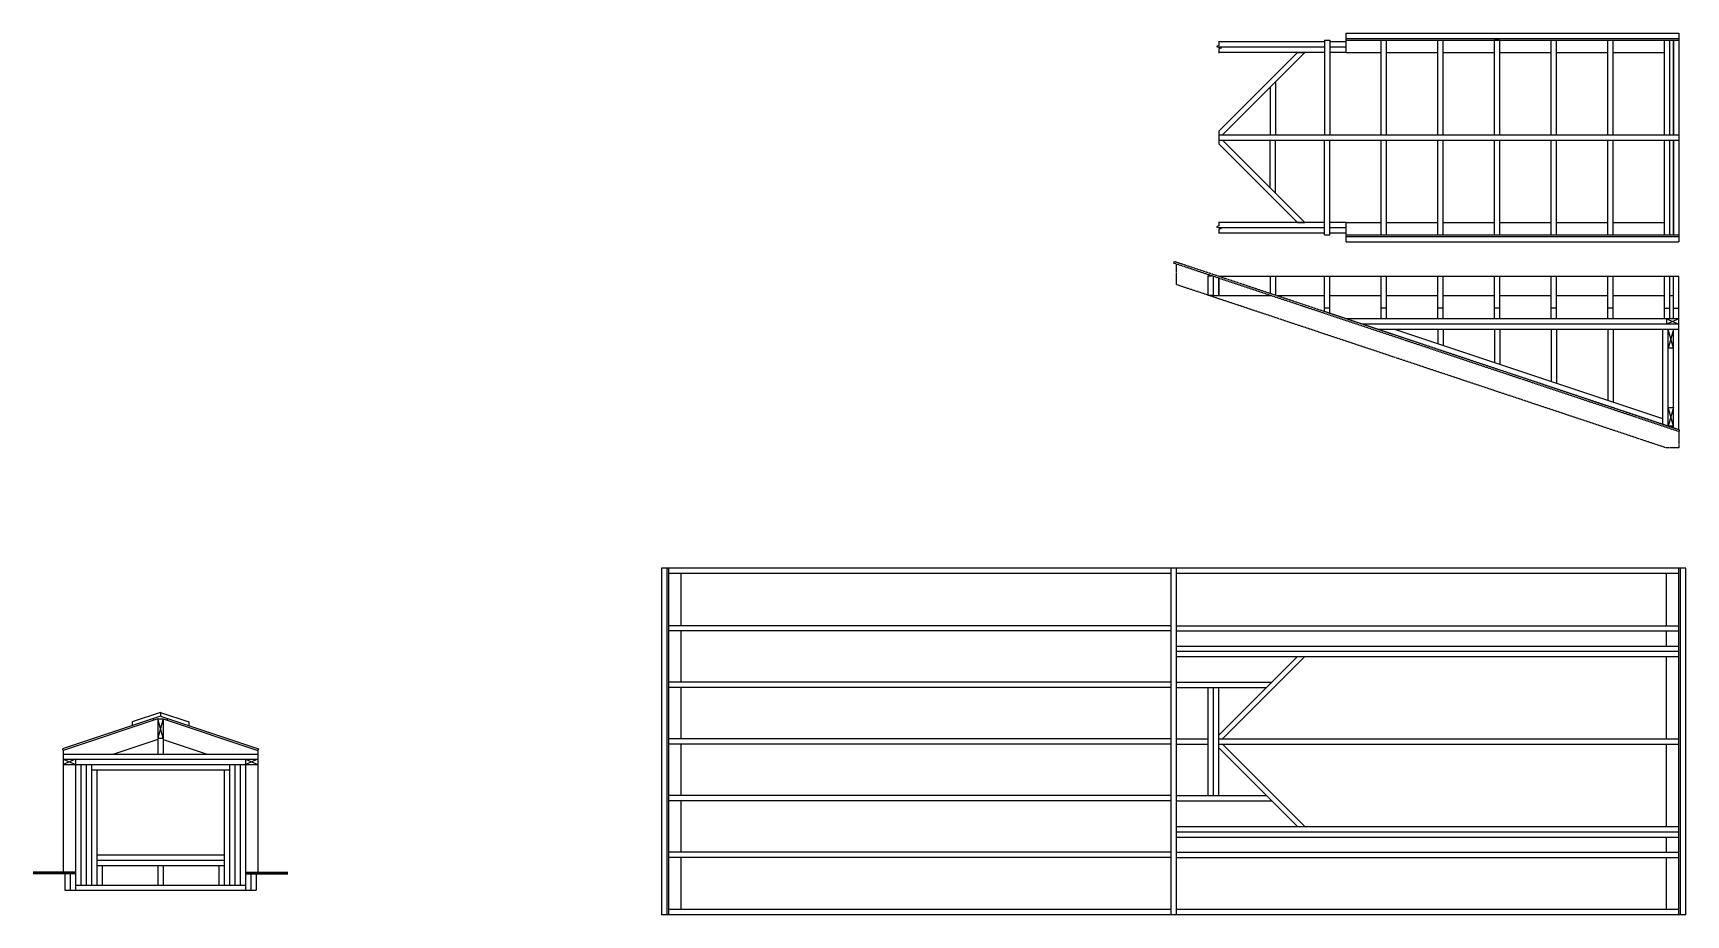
# Model space of a CAD drawing. Header units: inches. Extents: x -177 to 2825, y -2046 to -803.
# Drawn here: x -177 to 290.1, y -1169.3 to -920.1 of the extents above; entities that cross this region are included whole.
import ezdxf

# ---------------------------------------------------------------- set-up
doc = ezdxf.new("R2010")
doc.units = ezdxf.units.IN
doc.header["$MEASUREMENT"] = 0
doc.linetypes.add('HIDDEN2', pattern=[0.1875, 0.125, -0.0625])
doc.layers.add('Hidden Line', color=7, linetype='HIDDEN2')

msp = doc.modelspace()

# ---------------------------------------------------------------- linework, layer by layer
for p, q in [((194.04, -920.07), (288.06, -920.07)), ((194.04, -925.57), (194.04, -920.07)), ((288.06, -920.07), (288.06, -979.07)), ((187.96, -922.57), (158.06, -922.57)), ((187.96, -924.07), (158.06, -924.07)), ((187.96, -922.07), (189.46, -922.07)), ((187.96, -922.07), (187.96, -948.82)), ((189.46, -922.07), (189.46, -948.82)), ((194.04, -922.57), (189.46, -922.57)), ((194.04, -924.07), (189.46, -924.07)), ((194.04, -921.57), (288.06, -921.57)), ((194.04, -922.07), (288.06, -922.07)), ((203.96, -948.82), (203.96, -922.07)), ((205.46, -948.82), (205.46, -922.07)), ((219.96, -948.82), (219.96, -922.07)), ((221.46, -948.82), (221.46, -922.07)), ((237.37, -922.07), (235.87, -922.07)), ((235.96, -948.82), (235.96, -922.07)), ((237.46, -948.82), (237.46, -922.07)), ((251.96, -948.82), (251.96, -922.07)), ((253.46, -948.82), (253.46, -922.07)), ((267.96, -948.82), (267.96, -922.07)), ((269.46, -948.82), (269.46, -922.07)), ((283.96, -948.82), (283.96, -922.07)), ((285.46, -948.82), (285.46, -922.07)), ((286.56, -922.07), (286.56, -948.82)), ((286.56, -948.82), (286.56, -922.07)), ((158.06, -947.76), (180.25, -925.57)), ((187.96, -925.57), (158.06, -925.57)), ((159.12, -948.82), (182.37, -925.57)), ((180.25, -925.57), (182.37, -925.57)), ((194.04, -925.57), (189.46, -925.57)), ((194.04, -925.57), (203.96, -925.57)), ((205.46, -925.57), (219.96, -925.57)), ((221.46, -925.57), (235.96, -925.57)), ((237.46, -925.57), (251.96, -925.57)), ((253.46, -925.57), (267.96, -925.57)), ((269.46, -925.57), (283.96, -925.57)), ((174.06, -933.88), (174.06, -948.82)), ((172.56, -935.38), (172.56, -948.82)), ((158.06, -947.76), (158.06, -951.38)), ((158.06, -948.82), (288.06, -948.82)), ((158.06, -950.32), (288.06, -950.32)), ((158.06, -951.38), (180.25, -973.57)), ((159.12, -950.32), (182.37, -973.57)), ((172.56, -963.76), (172.56, -950.32)), ((174.06, -965.26), (174.06, -950.32)), ((187.96, -977.07), (187.96, -950.32)), ((189.46, -977.07), (189.46, -950.32)), ((203.96, -977.07), (203.96, -950.32)), ((205.46, -977.07), (205.46, -950.32)), ((219.96, -977.07), (219.96, -950.32)), ((221.46, -977.07), (221.46, -950.32)), ((235.96, -977.07), (235.96, -950.32)), ((237.46, -977.07), (237.46, -950.32)), ((251.96, -977.07), (251.96, -950.32)), ((253.46, -977.07), (253.46, -950.32)), ((267.96, -977.07), (267.96, -950.32)), ((269.46, -977.07), (269.46, -950.32)), ((283.96, -977.07), (283.96, -950.32)), ((285.46, -977.07), (285.46, -950.32)), ((286.56, -977.07), (286.56, -950.32)), ((286.56, -950.32), (286.56, -977.07)), ((187.96, -973.57), (158.06, -973.57)), ((187.96, -975.07), (158.06, -975.07)), ((180.25, -973.57), (182.37, -973.57)), ((194.04, -973.57), (189.46, -973.57)), ((194.04, -975.07), (189.46, -975.07)), ((194.04, -973.57), (203.96, -973.57)), ((194.04, -979.07), (194.04, -973.57)), ((205.46, -973.57), (219.96, -973.57)), ((221.46, -973.57), (235.96, -973.57)), ((237.46, -973.57), (251.96, -973.57)), ((253.46, -973.57), (267.96, -973.57)), ((269.46, -973.57), (283.96, -973.57)), ((187.96, -976.57), (158.06, -976.57)), ((187.96, -977.07), (189.46, -977.07)), ((194.04, -976.57), (189.46, -976.57)), ((194.04, -977.07), (288.06, -977.07)), ((194.04, -977.57), (288.06, -977.57)), ((194.04, -979.07), (288.06, -979.07)), ((155.06, -994.15), (155.06, -988.65)), ((155.06, -988.65), (155.95, -988.65)), ((156.56, -994.35), (156.56, -988.85)), ((158.06, -989.35), (158.06, -994.35)), ((158.06, -994.35), (158.06, -989.35)), ((288.06, -988.85), (158.14, -988.85)), ((172.56, -988.85), (172.56, -993.66)), ((174.06, -988.85), (174.06, -994.16)), ((187.96, -998.79), (187.96, -988.85)), ((189.46, -999.29), (189.46, -988.85)), ((203.96, -1000.82), (203.96, -988.85)), ((205.46, -1000.82), (205.46, -988.85)), ((219.96, -1000.82), (219.96, -988.85)), ((221.46, -1000.82), (221.46, -988.85)), ((235.96, -1000.82), (235.96, -988.85)), ((237.46, -1000.82), (237.46, -988.85)), ((251.96, -1000.82), (251.96, -988.85)), ((253.46, -1000.82), (253.46, -988.85)), ((267.96, -1000.82), (267.96, -988.85)), ((269.46, -1000.82), (269.46, -988.85)), ((283.96, -1000.82), (283.96, -988.85)), ((285.46, -1000.82), (285.46, -988.85)), ((286.56, -1000.82), (286.56, -988.85)), ((288.06, -1032.16), (288.06, -988.85)), ((155.06, -994.15), (156.56, -994.15)), ((173.06, -994.35), (156.56, -994.35)), ((187.96, -994.35), (174.64, -994.35)), ((203.96, -994.35), (189.46, -994.35)), ((219.96, -994.35), (205.46, -994.35)), ((235.96, -994.35), (221.46, -994.35)), ((251.96, -994.35), (237.46, -994.35)), ((267.96, -994.35), (253.46, -994.35)), ((283.96, -994.35), (269.46, -994.35)), ((286.56, -994.35), (285.46, -994.35)), ((189.46, -997.77), (187.96, -997.77)), ((288.06, -1032.16), (187.96, -998.79)), ((205.46, -997.77), (203.96, -997.77)), ((221.46, -997.77), (219.96, -997.77)), ((237.46, -997.77), (235.96, -997.77)), ((253.46, -997.77), (251.96, -997.77)), ((269.46, -997.77), (267.96, -997.77)), ((283.96, -997.77), (285.46, -997.77)), ((286.56, -997.77), (288.06, -997.77)), ((288.06, -1000.82), (194.04, -1000.82)), ((288.06, -1002.32), (198.54, -1002.32)), ((288.06, -1003.82), (203.04, -1003.82)), ((283.56, -1029.08), (207.78, -1003.82)), ((219.96, -1003.82), (219.96, -1007.88)), ((221.46, -1003.82), (221.46, -1008.38)), ((235.96, -1003.82), (235.96, -1013.21)), ((237.46, -1003.82), (237.46, -1013.71)), ((251.96, -1003.82), (251.96, -1018.54)), ((253.46, -1003.82), (253.46, -1019.04)), ((267.96, -1003.82), (267.96, -1023.88)), ((269.46, -1003.82), (269.46, -1024.38)), ((283.56, -1030.66), (283.56, -1003.82)), ((284.56, -1000.82), (284.56, -1002.32)), ((284.56, -1000.82), (288.06, -1002.32)), ((288.06, -1000.82), (284.56, -1002.32)), ((285.06, -1031.16), (285.06, -1003.82)), ((286.56, -1009.07), (285.06, -1003.82)), ((286.56, -1003.82), (285.06, -1009.07)), ((286.56, -1031.66), (286.56, -1003.82)), ((286.56, -1009.07), (285.06, -1009.07)), ((286.56, -1031.16), (285.06, -1025.91)), ((286.56, -1025.91), (285.06, -1031.16)), ((285.06, -1025.91), (286.56, -1025.91)), ((286.56, -1031.16), (285.06, -1031.16)), ((290.06, -1071.28), (0.56, -1071.28)), ((0.56, -1071.28), (0.56, -1169.28)), ((2.06, -1071.28), (2.06, -1169.28)), ((2.56, -1071.28), (2.56, -1169.28)), ((144.56, -1072.78), (2.56, -1072.78)), ((6.06, -1072.78), (6.06, -1087.53)), ((144.56, -1169.28), (144.56, -1071.28)), ((146.06, -1169.28), (146.06, -1071.28)), ((288.06, -1072.78), (146.06, -1072.78)), ((284.56, -1087.53), (284.56, -1072.78)), ((288.06, -1169.28), (288.06, -1071.28)), ((288.56, -1169.28), (288.56, -1071.28)), ((290.06, -1169.28), (290.06, -1071.28)), ((144.56, -1087.53), (2.56, -1087.53)), ((146.06, -1087.53), (288.06, -1087.53)), ((144.56, -1089.03), (2.56, -1089.03)), ((6.06, -1089.03), (6.06, -1103.53)), ((146.06, -1089.03), (288.06, -1089.03)), ((284.56, -1093.28), (284.56, -1089.03)), ((146.06, -1093.28), (288.06, -1093.28)), ((146.06, -1094.78), (288.06, -1094.78)), ((146.06, -1096.28), (288.06, -1096.28)), ((158.06, -1118.47), (180.25, -1096.28)), ((159.12, -1119.53), (182.37, -1096.28)), ((284.56, -1119.53), (284.56, -1096.28)), ((144.56, -1103.53), (2.56, -1103.53)), ((144.56, -1105.03), (2.56, -1105.03)), ((6.06, -1105.03), (6.06, -1119.53)), ((146.06, -1103.53), (173, -1103.53)), ((146.06, -1105.03), (171.5, -1105.03)), ((155.06, -1135.53), (155.06, -1105.03)), ((156.56, -1135.53), (156.56, -1105.03)), ((158.06, -1135.53), (158.06, -1105.03)), ((-140.99, -1113.08), (-168.65, -1122.3)), ((-141.74, -1113.86), (-168.49, -1122.78)), ((-140.99, -1112.03), (-148.99, -1114.69)), ((-148.99, -1114.69), (-148.99, -1115.75)), ((-142.89, -1114.24), (-143.05, -1113.77)), ((-141.74, -1113.86), (-140.24, -1113.86)), ((-141.74, -1113.86), (-141.74, -1123.8)), ((-140.24, -1119.36), (-141.74, -1113.86)), ((-140.24, -1113.86), (-141.74, -1119.36)), ((-140.99, -1112.03), (-132.99, -1114.69)), ((-140.99, -1112.03), (-140.99, -1113.08)), ((-140.99, -1113.08), (-113.33, -1122.3)), ((-140.24, -1113.86), (-113.49, -1122.78)), ((-140.24, -1113.86), (-140.24, -1123.8)), ((-139.09, -1114.24), (-138.93, -1113.77)), ((-132.99, -1114.69), (-132.99, -1115.75)), ((-141.74, -1119.66), (-154.17, -1123.8)), ((-141.74, -1119.36), (-140.24, -1119.36)), ((-140.24, -1119.66), (-127.81, -1123.8)), ((144.56, -1119.53), (2.56, -1119.53)), ((146.06, -1119.53), (155.06, -1119.53)), ((158.06, -1119.53), (288.06, -1119.53)), ((-168.65, -1122.3), (-168.49, -1122.78)), ((-168.49, -1122.78), (-168.49, -1157.19)), ((-168.49, -1123.8), (-113.49, -1123.8)), ((-168.49, -1125.3), (-113.49, -1125.3)), ((-164.99, -1125.3), (-168.49, -1126.8)), ((-168.49, -1125.3), (-164.99, -1126.8)), ((-164.99, -1125.3), (-164.99, -1155.85)), ((-116.99, -1125.3), (-116.99, -1155.85)), ((-116.99, -1125.3), (-113.49, -1126.8)), ((-113.49, -1125.3), (-116.99, -1126.8)), ((-113.33, -1122.3), (-113.49, -1122.78)), ((-113.49, -1122.78), (-113.49, -1157.19)), ((144.56, -1121.03), (2.56, -1121.03)), ((6.06, -1121.03), (6.06, -1135.53)), ((146.06, -1121.03), (155.06, -1121.03)), ((158.06, -1121.03), (288.06, -1121.03)), ((158.06, -1122.09), (180.25, -1144.28)), ((159.12, -1121.03), (182.37, -1144.28)), ((284.56, -1144.28), (284.56, -1121.03)), ((-168.49, -1126.8), (-113.49, -1126.8)), ((-163.49, -1126.8), (-163.49, -1160.82)), ((-161.99, -1126.8), (-161.99, -1160.82)), ((-160.49, -1126.8), (-160.49, -1160.82)), ((-160.49, -1128.3), (-121.49, -1128.3)), ((-158.99, -1128.3), (-158.99, -1160.82)), ((-122.99, -1128.3), (-122.99, -1160.82)), ((-121.49, -1126.8), (-121.49, -1160.82)), ((-119.99, -1126.8), (-119.99, -1160.82)), ((-118.49, -1126.8), (-118.49, -1160.82)), ((144.56, -1135.53), (2.56, -1135.53)), ((144.56, -1137.03), (2.56, -1137.03)), ((6.06, -1137.03), (6.06, -1151.53)), ((146.06, -1135.53), (171.5, -1135.53)), ((146.06, -1137.03), (173, -1137.03)), ((146.06, -1144.28), (288.06, -1144.28)), ((146.06, -1145.78), (288.06, -1145.78)), ((146.06, -1147.28), (288.06, -1147.28)), ((284.56, -1151.53), (284.56, -1147.28)), ((-158.99, -1152.3), (-122.99, -1152.3)), ((144.56, -1151.53), (2.56, -1151.53)), ((144.56, -1153.03), (2.56, -1153.03)), ((6.06, -1153.03), (6.06, -1167.78)), ((146.06, -1151.53), (288.06, -1151.53)), ((146.06, -1153.03), (288.06, -1153.03)), ((284.56, -1167.78), (284.56, -1153.03)), ((-164.99, -1157.19), (-176.99, -1157.19)), ((-164.99, -1157.31), (-176.99, -1157.31)), ((-164.99, -1157.44), (-176.99, -1157.44)), ((-164.99, -1157.56), (-176.99, -1157.56)), ((-164.99, -1157.69), (-176.99, -1157.69)), ((-167.99, -1157.69), (-167.99, -1162.32)), ((-166.49, -1157.69), (-166.49, -1162.32)), ((-164.99, -1155.85), (-164.99, -1162.32)), ((-158.99, -1153.8), (-122.99, -1153.8)), ((-158.99, -1155.3), (-122.99, -1155.3)), ((-157.49, -1155.3), (-157.49, -1160.82)), ((-141.74, -1155.3), (-141.74, -1160.82)), ((-140.24, -1155.3), (-140.24, -1160.82)), ((-124.49, -1155.3), (-124.49, -1160.82)), ((-116.99, -1155.85), (-116.99, -1162.32)), ((-116.99, -1157.19), (-104.99, -1157.19)), ((-116.99, -1157.31), (-104.99, -1157.31)), ((-116.99, -1157.44), (-104.99, -1157.44)), ((-116.99, -1157.56), (-104.99, -1157.56)), ((-116.99, -1157.69), (-104.99, -1157.69)), ((-115.49, -1157.69), (-115.49, -1162.32)), ((-113.99, -1157.69), (-113.99, -1162.32)), ((-167.99, -1162.32), (-113.99, -1162.32)), ((-164.99, -1160.82), (-116.99, -1160.82)), ((290.06, -1169.28), (0.56, -1169.28)), ((144.56, -1167.78), (2.56, -1167.78)), ((288.06, -1167.78), (146.06, -1167.78))]:
    msp.add_line(p, q)
at = {"linetype": 'Continuous'}
for points in [[(158.06, -922.39), (158.06, -923.57), (157.37, -923.82), (158.74, -924.32), (158.06, -924.57), (158.06, -925.75)], [(158.06, -973.39), (158.06, -974.57), (157.37, -974.82), (158.74, -975.32), (158.06, -975.57), (158.06, -976.75)]]:
    msp.add_lwpolyline(points, dxfattribs=at)
at = {"layer": 'Hidden Line'}
for p, q in [((145.31, -985.1), (145.46, -984.63)), ((288.06, -1032.69), (145.31, -985.1)), ((288.21, -1032.21), (145.46, -984.63)), ((146.06, -991.15), (146.06, -985.35)), ((284.57, -1037.32), (146.06, -991.15)), ((288.21, -1032.21), (288.06, -1032.69)), ((288.06, -1032.69), (288.06, -1037.32)), ((288.06, -1037.32), (284.56, -1037.32))]:
    msp.add_line(p, q, dxfattribs=at)

doc.saveas('drawing.dxf')
